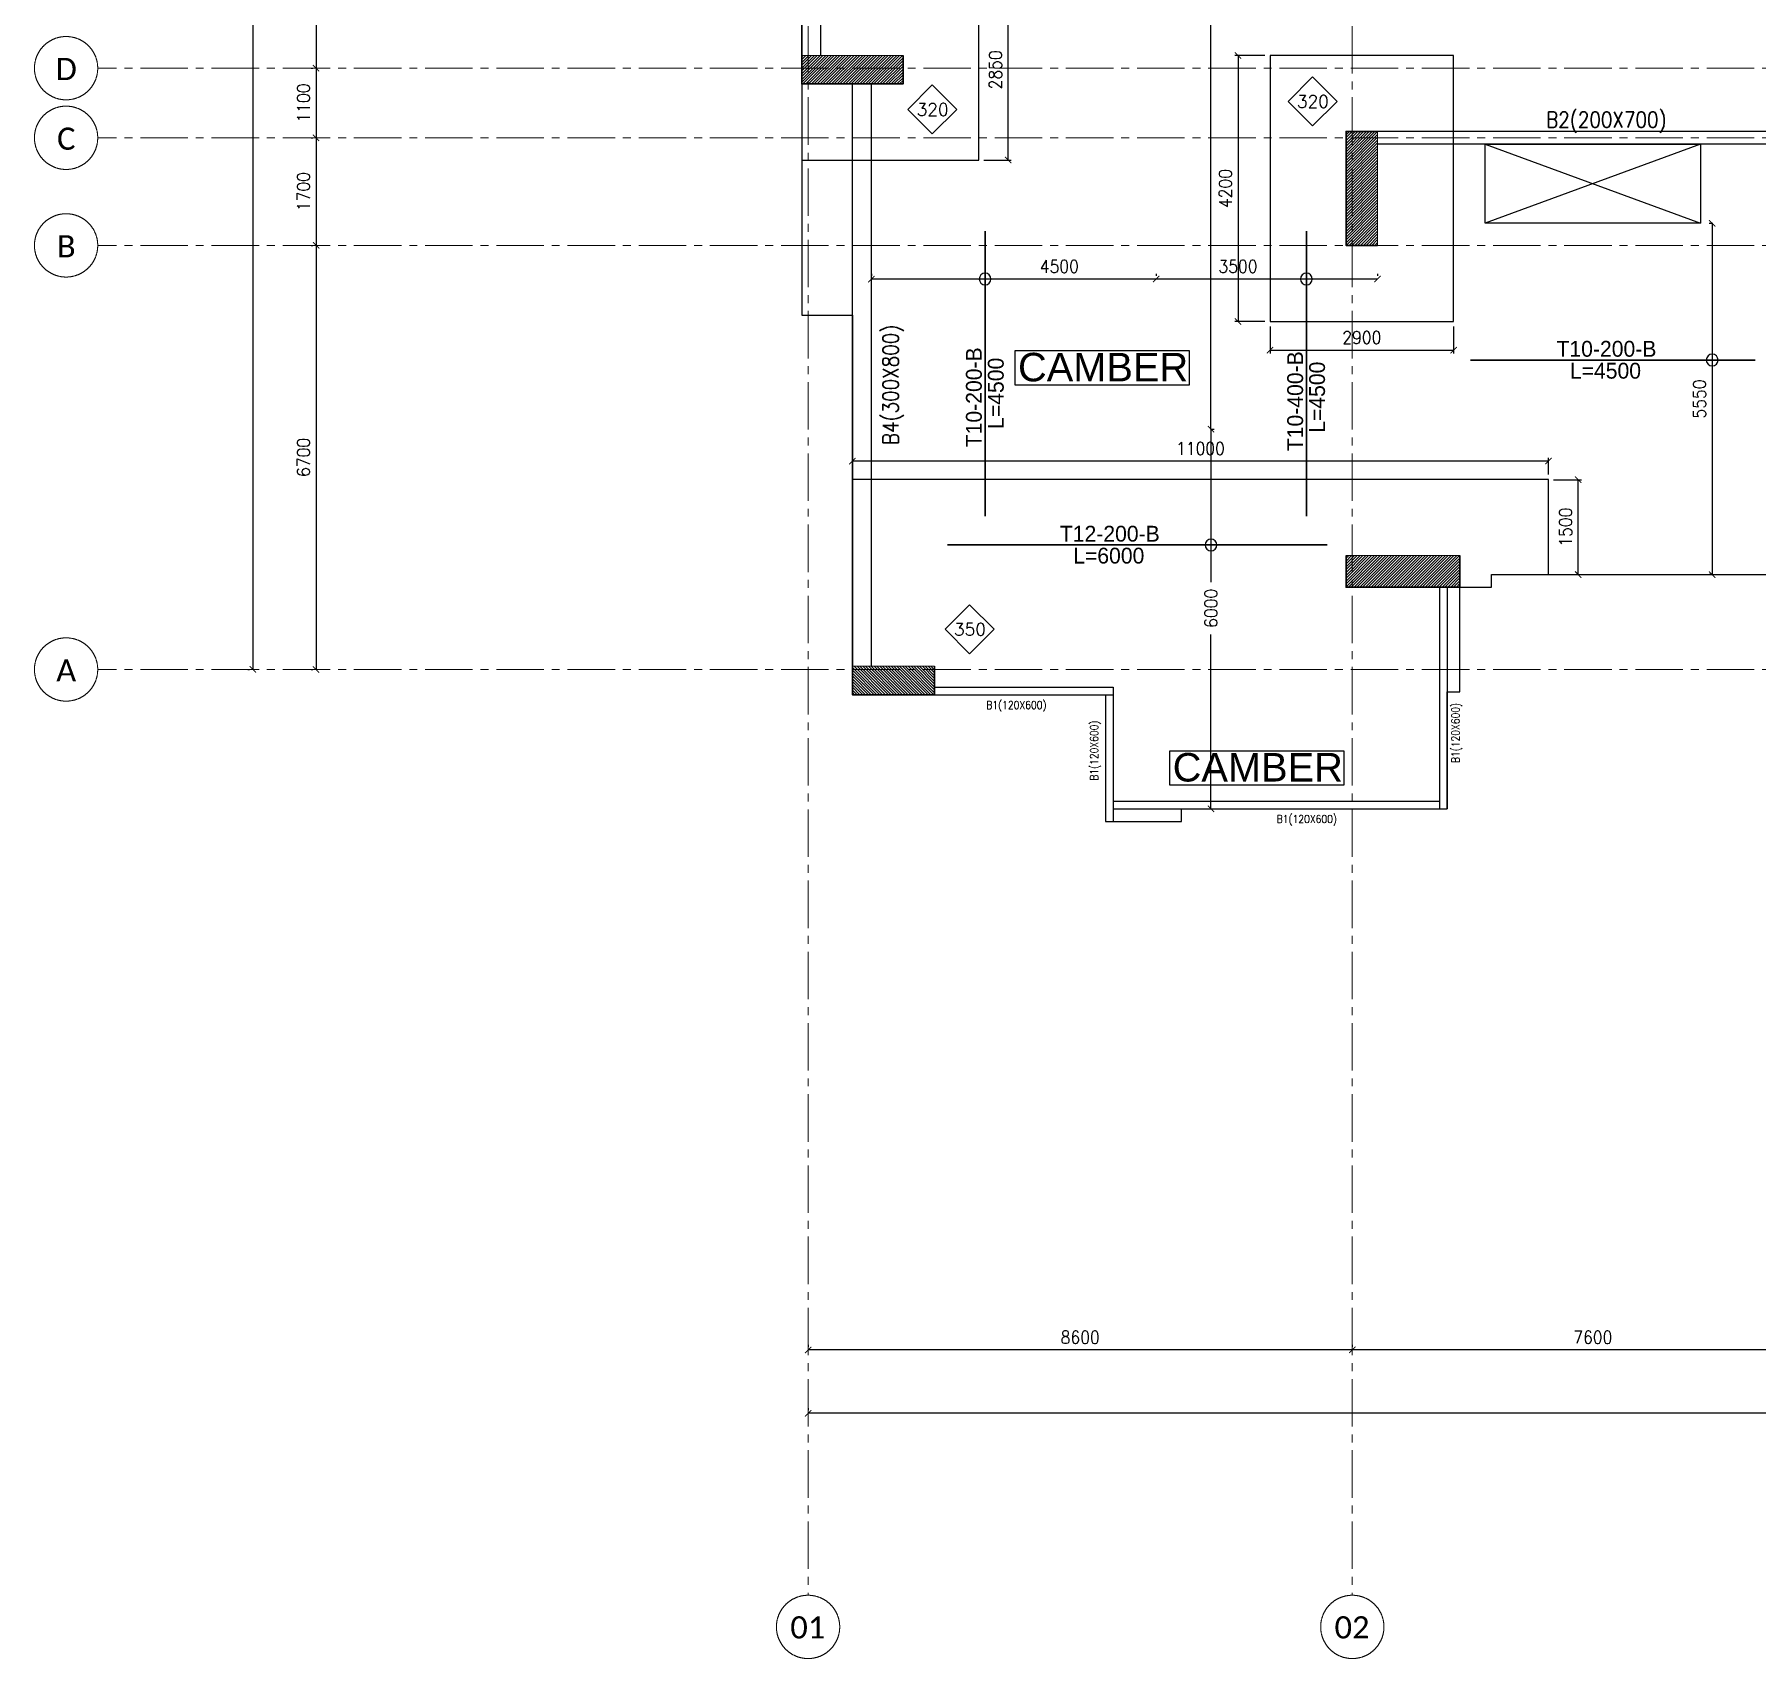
# Model space of a CAD drawing. Header units: millimetres. Extents: x -967280 to 3852, y 2833 to 1955156.
# Drawn here: x -653053 to -625841, y 871613 to 897271 of the extents above; entities that cross this region are included whole.
import ezdxf
from ezdxf.enums import TextEntityAlignment as Align

# ---------------------------------------------------------------- set-up
doc = ezdxf.new("R2010")
doc.units = ezdxf.units.MM
doc.header["$LTSCALE"] = 1000
doc.header["$PDMODE"] = 35
doc.header["$PDSIZE"] = 25
for name, pattern in [('$0$DASHED2', [0.375, 0.25, -0.125]), ('Columns_Structural070816$0$CENTER2', [1.125, 0.75, -0.125, 0.125, -0.125]), ('HRZN_Line-Ptrn-Sold', [9144001.0, 9144000.0, -1])]:
    doc.linetypes.add(name, pattern=pattern)
for name, color, linetype in [('_N-DIM 3', 7, 'Continuous'), ('B05-FIRST FLOOR PLAN$0$STR_ROOF RFT$0$S-SYMB', 30, 'Continuous'), ('S - col hach', 1, 'Continuous'), ('S - dot', 1, 'Continuous'), ('S -Beams', 2, 'Continuous'), ('S-TEXT', 2, 'Continuous'), ('SLAB', 210, 'Continuous'), ('st_cir_mesh', 2, 'Continuous')]:
    doc.layers.add(name, color=color, linetype=linetype)
for name, color, linetype, lineweight in [('A-AX-ATT-100', 7, 'HRZN_Line-Ptrn-Sold', 18), ('S - column', 6, 'Continuous', 60), ('ST-000-AXIS', 9, 'Columns_Structural070816$0$CENTER2', 9), ('ST-203-SLAB-TXT', 7, 'Continuous', 30), ('ST-RFT-BOT', 2, '$0$DASHED2', 30)]:
    doc.layers.add(name, color=color, linetype=linetype, lineweight=lineweight)
doc.styles.add('Arial', font='arial.ttf', dxfattribs={"height": 317.5})
doc.styles.add('B05-FIRST FLOOR PLAN$0$T25-100', font='STENCIL.shx', dxfattribs={"height": 250})
doc.styles.add('Calibri_2', font='calibri.ttf', dxfattribs={"height": 300})
doc.styles.add('ROMANC', font='romanc.shx')
doc.styles.add('ST-DIM', font='romans.shx', dxfattribs={"width": 0.85})
doc.styles.add('TUNELNO', font='romans.shx', dxfattribs={"width": 0.9})
doc.dimstyles.new('Copy(2) of DSEC', dxfattribs={"dimtxt": 200, "dimasz": 100, "dimexe": 50, "dimexo": 80, "dimgap": 100, "dimtad": 1, "dimdec": 0, "dimrnd": 5, "dimzin": 0, "dimdsep": 46, "dimtxsty": 'TUNELNO', "dimblk": 'ARCHTICK', "dimcen": 0.09, "dimclrd": 1, "dimclre": 1, "dimclrt": 3, "dimadec": 0, "dimazin": 0, "dimtfac": 0.78125, "dimtdec": 0, "dimtix": 1, "dimtmove": 2, "dimatfit": 3, "dimldrblk": 'ARCHTICK', "dimfxl": 1, "dimtolj": 1, "dimtzin": 0, "dimarcsym": 0})
pattern_1 = [(45, (-768827.84, -371697.415), (-22.4506403, 22.4506403), [])]

# ---------------------------------------------------------------- blocks, each defined once
blk = doc.blocks.new('_ArchTick')
at = {"color": 0, "linetype": 'ByBlock', "const_width": 0.15}
blk.add_lwpolyline([(-0.5, -0.5), (0.5, 0.5)], dxfattribs=at)
blk = doc.blocks.new('*D1366')
at = {"layer": '_N-DIM 3', "color": 1, "linetype": 'Continuous', "lineweight": -2, "ltscale": 30, "transparency": 16777216}
for p, q in [((-638049, 898137), (-637618, 898137)), ((-637668, 895287), (-637668, 898137)), ((-638049, 895287), (-637618, 895287))]:
    blk.add_line(p, q, dxfattribs=at)
at = {"layer": 'Defpoints', "color": 0, "linetype": 'Continuous', "ltscale": 30, "transparency": 16777216}
for p in [(-638129, 898137), (-637668, 898137), (-638129, 895287)]:
    blk.add_point(p, dxfattribs=at)
at = {"layer": '_N-DIM 3', "color": 1, "linetype": 'Continuous', "lineweight": -2, "ltscale": 30, "transparency": 16777216, "xscale": 100, "yscale": 100, "zscale": 100}
for p, rotation in [((-637668, 898137), 90), ((-637668, 895287), 270)]:
    blk.add_blockref('_ArchTick', p, dxfattribs=dict(at, rotation=rotation))
at = {"layer": '_N-DIM 3', "color": 3, "linetype": 'Continuous', "ltscale": 30, "transparency": 16777216, "insert": (-637868, 896712), "char_height": 200, "attachment_point": 5, "rotation": 90, "style": 'TUNELNO'}
blk.add_mtext('\\A1;2850', dxfattribs=at)
blk = doc.blocks.new('*D887')
at = {"layer": '_N-DIM 3', "color": 1, "linetype": 'Continuous', "lineweight": -2, "ltscale": 30, "transparency": 16777216}
for p, q in [((-629049, 890237), (-628608, 890237)), ((-628658, 888737), (-628658, 890237)), ((-629049, 888737), (-628608, 888737))]:
    blk.add_line(p, q, dxfattribs=at)
at = {"layer": 'Defpoints', "color": 0, "linetype": 'Continuous', "ltscale": 30, "transparency": 16777216}
for p in [(-629129, 890237), (-628658, 890237), (-629129, 888737)]:
    blk.add_point(p, dxfattribs=at)
at = {"layer": '_N-DIM 3', "color": 1, "linetype": 'Continuous', "lineweight": -2, "ltscale": 30, "transparency": 16777216, "xscale": 100, "yscale": 100, "zscale": 100}
for p, rotation in [((-628658, 890237), 90), ((-628658, 888737), 270)]:
    blk.add_blockref('_ArchTick', p, dxfattribs=dict(at, rotation=rotation))
at = {"layer": '_N-DIM 3', "color": 3, "linetype": 'Continuous', "ltscale": 30, "transparency": 16777216, "insert": (-628858, 889487), "char_height": 200, "attachment_point": 5, "rotation": 90, "style": 'TUNELNO'}
blk.add_mtext('\\A1;1500', dxfattribs=at)
blk = doc.blocks.new('*D1367')
at = {"layer": '_N-DIM 3', "color": 1, "linetype": 'Continuous', "lineweight": -2, "ltscale": 30, "transparency": 16777216}
for p, q in [((-633609, 896937), (-634085, 896937)), ((-634035, 896937), (-634035, 892737)), ((-633609, 892737), (-634085, 892737))]:
    blk.add_line(p, q, dxfattribs=at)
at = {"layer": 'Defpoints', "color": 0, "linetype": 'Continuous', "ltscale": 30, "transparency": 16777216}
for p in [(-633529, 896937), (-634035, 892737), (-633529, 892737)]:
    blk.add_point(p, dxfattribs=at)
at = {"layer": '_N-DIM 3', "color": 1, "linetype": 'Continuous', "lineweight": -2, "ltscale": 30, "transparency": 16777216, "xscale": 100, "yscale": 100, "zscale": 100}
for p, rotation in [((-634035, 896937), 90), ((-634035, 892737), 270)]:
    blk.add_blockref('_ArchTick', p, dxfattribs=dict(at, rotation=rotation))
at = {"layer": '_N-DIM 3', "color": 3, "linetype": 'Continuous', "ltscale": 30, "transparency": 16777216, "insert": (-634235, 894837), "char_height": 200, "attachment_point": 5, "rotation": 90, "style": 'TUNELNO'}
blk.add_mtext('\\A1;4200', dxfattribs=at)
blk = doc.blocks.new('*D1368')
at = {"layer": '_N-DIM 3', "color": 1, "linetype": 'Continuous', "lineweight": -2, "ltscale": 30, "transparency": 16777216}
for p, q in [((-633529, 892657), (-633529, 892233)), ((-630629, 892657), (-630629, 892233)), ((-633529, 892283), (-630629, 892283))]:
    blk.add_line(p, q, dxfattribs=at)
at = {"layer": 'Defpoints', "color": 0, "linetype": 'Continuous', "ltscale": 30, "transparency": 16777216}
for p in [(-633529, 892737), (-630629, 892737), (-630629, 892283)]:
    blk.add_point(p, dxfattribs=at)
at = {"layer": '_N-DIM 3', "color": 1, "linetype": 'Continuous', "lineweight": -2, "ltscale": 30, "transparency": 16777216, "xscale": 100, "yscale": 100, "zscale": 100, "rotation": 180}
blk.add_blockref('_ArchTick', (-633529, 892283), dxfattribs=at)
at = {"layer": '_N-DIM 3', "color": 1, "linetype": 'Continuous', "lineweight": -2, "ltscale": 30, "transparency": 16777216, "xscale": 100, "yscale": 100, "zscale": 100}
blk.add_blockref('_ArchTick', (-630629, 892283), dxfattribs=at)
at = {"layer": '_N-DIM 3', "color": 3, "linetype": 'Continuous', "ltscale": 30, "transparency": 16777216, "insert": (-632079, 892483), "char_height": 200, "attachment_point": 5, "style": 'TUNELNO'}
blk.add_mtext('\\A1;2900', dxfattribs=at)
blk = doc.blocks.new('*D897')
at = {"layer": '_N-DIM 3', "color": 1, "lineweight": -2, "ltscale": 30, "transparency": 16777216}
for p, q in [((-626531, 894287), (-626592, 894287)), ((-626542, 894287), (-626542, 888737)), ((-626531, 888737), (-626592, 888737))]:
    blk.add_line(p, q, dxfattribs=at)
at = {"layer": 'Defpoints', "color": 0, "ltscale": 30, "transparency": 16777216}
for p in [(-626451, 894287), (-626542, 888737), (-626451, 888737)]:
    blk.add_point(p, dxfattribs=at)
at = {"layer": '_N-DIM 3', "color": 1, "lineweight": -2, "ltscale": 30, "transparency": 16777216, "xscale": 100, "yscale": 100, "zscale": 100}
for p, rotation in [((-626542, 894287), 90), ((-626542, 888737), 270)]:
    blk.add_blockref('_ArchTick', p, dxfattribs=dict(at, rotation=rotation))
at = {"layer": '_N-DIM 3', "color": 3, "ltscale": 30, "transparency": 16777216, "insert": (-626742, 891512), "char_height": 200, "attachment_point": 5, "rotation": 90, "style": 'TUNELNO'}
blk.add_mtext('\\A1;5550', dxfattribs=at)
blk = doc.blocks.new('*D898')
at = {"layer": '_N-DIM 3', "color": 1, "lineweight": -2, "ltscale": 30, "transparency": 16777216}
for p, q in [((-634462, 910037), (-634462, 903551)), ((-634457, 910037), (-634412, 910037)), ((-634462, 891037), (-634462, 902571)), ((-634457, 891037), (-634412, 891037))]:
    blk.add_line(p, q, dxfattribs=at)
at = {"layer": 'Defpoints', "color": 0, "ltscale": 30, "transparency": 16777216}
for p in [(-634537, 910037), (-634537, 891037), (-634462, 891037)]:
    blk.add_point(p, dxfattribs=at)
at = {"layer": '_N-DIM 3', "color": 1, "lineweight": -2, "ltscale": 30, "transparency": 16777216, "xscale": 100, "yscale": 100, "zscale": 100}
for p, rotation in [((-634462, 910037), 90), ((-634462, 891037), 270)]:
    blk.add_blockref('_ArchTick', p, dxfattribs=dict(at, rotation=rotation))
at = {"layer": '_N-DIM 3', "color": 3, "ltscale": 30, "transparency": 16777216, "insert": (-634462, 903061), "char_height": 200, "attachment_point": 5, "rotation": 90, "style": 'TUNELNO'}
blk.add_mtext('\\A1;19000', dxfattribs=at)
blk = doc.blocks.new('*D907')
at = {"layer": '_N-DIM 3', "color": 1, "lineweight": -2, "ltscale": 30, "transparency": 16777216}
for p, q in [((-639829, 893487), (-639829, 893457)), ((-635329, 893407), (-639829, 893407)), ((-635329, 893487), (-635329, 893457))]:
    blk.add_line(p, q, dxfattribs=at)
at = {"layer": 'Defpoints', "color": 0, "ltscale": 30, "transparency": 16777216}
for p in [(-639829, 893407), (-639829, 893407), (-635329, 893407)]:
    blk.add_point(p, dxfattribs=at)
at = {"layer": '_N-DIM 3', "color": 1, "lineweight": -2, "ltscale": 30, "transparency": 16777216, "xscale": 100, "yscale": 100, "zscale": 100, "rotation": 180}
blk.add_blockref('_ArchTick', (-639829, 893407), dxfattribs=at)
at = {"layer": '_N-DIM 3', "color": 1, "lineweight": -2, "ltscale": 30, "transparency": 16777216, "xscale": 100, "yscale": 100, "zscale": 100}
blk.add_blockref('_ArchTick', (-635329, 893407), dxfattribs=at)
at = {"layer": '_N-DIM 3', "color": 3, "ltscale": 30, "transparency": 16777216, "insert": (-636858, 893607), "char_height": 200, "attachment_point": 5, "style": 'TUNELNO'}
blk.add_mtext('\\A1;4500', dxfattribs=at)
blk = doc.blocks.new('*D908')
at = {"layer": '_N-DIM 3', "color": 1, "lineweight": -2, "ltscale": 30, "transparency": 16777216}
for p, q in [((-635329, 893487), (-635329, 893457)), ((-631829, 893407), (-635329, 893407)), ((-631829, 893487), (-631829, 893457))]:
    blk.add_line(p, q, dxfattribs=at)
at = {"layer": 'Defpoints', "color": 0, "ltscale": 30, "transparency": 16777216}
for p in [(-635329, 893407), (-635329, 893407), (-631829, 893407)]:
    blk.add_point(p, dxfattribs=at)
at = {"layer": '_N-DIM 3', "color": 1, "lineweight": -2, "ltscale": 30, "transparency": 16777216, "xscale": 100, "yscale": 100, "zscale": 100, "rotation": 180}
blk.add_blockref('_ArchTick', (-635329, 893407), dxfattribs=at)
at = {"layer": '_N-DIM 3', "color": 1, "lineweight": -2, "ltscale": 30, "transparency": 16777216, "xscale": 100, "yscale": 100, "zscale": 100}
blk.add_blockref('_ArchTick', (-631829, 893407), dxfattribs=at)
at = {"layer": '_N-DIM 3', "color": 3, "ltscale": 30, "transparency": 16777216, "insert": (-634035, 893607), "char_height": 200, "attachment_point": 5, "style": 'TUNELNO'}
blk.add_mtext('\\A1;3500', dxfattribs=at)
blk = doc.blocks.new('*D910')
at = {"layer": '_N-DIM 3', "color": 1, "lineweight": -2, "ltscale": 30, "transparency": 16777216}
for p, q in [((-634462, 891037), (-634462, 888618)), ((-634457, 891037), (-634412, 891037)), ((-634462, 885037), (-634462, 887792)), ((-634457, 885037), (-634412, 885037))]:
    blk.add_line(p, q, dxfattribs=at)
at = {"layer": 'Defpoints', "color": 0, "ltscale": 30, "transparency": 16777216}
for p in [(-634537, 891037), (-634537, 885037), (-634462, 885037)]:
    blk.add_point(p, dxfattribs=at)
at = {"layer": '_N-DIM 3', "color": 1, "lineweight": -2, "ltscale": 30, "transparency": 16777216, "xscale": 100, "yscale": 100, "zscale": 100}
for p, rotation in [((-634462, 891037), 90), ((-634462, 885037), 270)]:
    blk.add_blockref('_ArchTick', p, dxfattribs=dict(at, rotation=rotation))
at = {"layer": '_N-DIM 3', "color": 3, "ltscale": 30, "transparency": 16777216, "insert": (-634462, 888205), "char_height": 200, "attachment_point": 5, "rotation": 90, "style": 'TUNELNO'}
blk.add_mtext('\\A1;6000', dxfattribs=at)
blk = doc.blocks.new('*D1356')
at = {"layer": '_N-DIM 3', "color": 1, "linetype": 'Continuous', "lineweight": -2, "ltscale": 30, "transparency": 16777216}
for p, q in [((-640129, 890317), (-640129, 890580)), ((-629129, 890530), (-640129, 890530)), ((-629129, 890317), (-629129, 890580))]:
    blk.add_line(p, q, dxfattribs=at)
at = {"layer": 'Defpoints', "color": 0, "linetype": 'Continuous', "ltscale": 30, "transparency": 16777216}
for p in [(-640129, 890530), (-640129, 890237), (-629129, 890237)]:
    blk.add_point(p, dxfattribs=at)
at = {"layer": '_N-DIM 3', "color": 1, "linetype": 'Continuous', "lineweight": -2, "ltscale": 30, "transparency": 16777216, "xscale": 100, "yscale": 100, "zscale": 100, "rotation": 180}
blk.add_blockref('_ArchTick', (-640129, 890530), dxfattribs=at)
at = {"layer": '_N-DIM 3', "color": 1, "linetype": 'Continuous', "lineweight": -2, "ltscale": 30, "transparency": 16777216, "xscale": 100, "yscale": 100, "zscale": 100}
blk.add_blockref('_ArchTick', (-629129, 890530), dxfattribs=at)
at = {"layer": '_N-DIM 3', "color": 3, "linetype": 'Continuous', "ltscale": 30, "transparency": 16777216, "insert": (-634629, 890730), "char_height": 200, "attachment_point": 5, "style": 'TUNELNO'}
blk.add_mtext('\\A1;11000', dxfattribs=at)
blk = doc.blocks.new('str col f1')
at = {"layer": 'S - col hach'}
h = blk.add_hatch(dxfattribs=at)
h.set_pattern_fill('ANSI31', color=2, scale=10)
h.set_pattern_definition(pattern_1)
h.paths.add_polyline_path([(-543679, 845355), (-545279, 845355), (-545279, 844905), (-543679, 844905)])
h = blk.add_hatch(dxfattribs=at)
h.set_pattern_fill('ANSI31', color=2, scale=10)
h.set_pattern_definition(pattern_1)
h.paths.add_polyline_path([(-536179, 842355), (-536179, 844155), (-536679, 844155), (-536679, 842355)])
h = blk.add_hatch(dxfattribs=at)
h.set_pattern_fill('ANSI31', color=2, scale=10)
h.set_pattern_definition(pattern_1)
h.paths.add_polyline_path([(-534879, 836955), (-534879, 837455), (-536679, 837455), (-536679, 836955)])
h = blk.add_hatch(dxfattribs=at)
h.set_pattern_fill('ANSI31', color=2, scale=10, angle=-90)
h.set_pattern_definition([(315, (-1751431.147, 1060003.342), (22.4506403, 22.4506403), [])])
h.paths.add_polyline_path([(-544479, 835255), (-543179, 835255), (-543179, 835705), (-544479, 835705)])
at = {"layer": 'S - column', "lineweight": 15}
for points in [[(-543679, 844905), (-545279, 844905), (-545279, 845355), (-543679, 845355)], [(-536179, 844155), (-536179, 842355), (-536679, 842355), (-536679, 844155)], [(-534879, 836955), (-536679, 836955), (-536679, 837455), (-534879, 837455)], [(-544479, 835255), (-544479, 835705), (-543179, 835705), (-543179, 835255)]]:
    blk.add_lwpolyline(points, close=True, dxfattribs=at)
at = {"layer": 'ST-RFT-BOT', "color": 7, "linetype": 'Continuous', "ltscale": 30}
for points in [[(-543679, 845355), (-543679, 844905), (-545279, 844905), (-545279, 845355)], [(-536179, 844155), (-536679, 844155), (-536679, 842355), (-536179, 842355)], [(-536679, 837455), (-536679, 836955), (-534879, 836955), (-534879, 837455)], [(-544479, 835705), (-544479, 835255), (-543179, 835255), (-543179, 835705)]]:
    blk.add_lwpolyline(points, dxfattribs=at)
blk = doc.blocks.new('Grid - HRZN_G-Datm-Grid-Head-1554275-FIRST FLOOR FFL_1_')
at = {"layer": 'A-AX-ATT-100'}
blk.add_circle((0, 0), 5, dxfattribs=at)
blk = doc.blocks.new('*D1508')
at = {"layer": '_N-DIM 3', "color": 1, "linetype": 'Continuous', "lineweight": -2, "ltscale": 30, "transparency": 16777216}
for p, q in [((509045, 727540), (509075, 727540)), ((509125, 727540), (509125, 719940)), ((509045, 719940), (509075, 719940))]:
    blk.add_line(p, q, dxfattribs=at)
at = {"layer": 'Defpoints', "color": 0, "linetype": 'Continuous', "ltscale": 30, "transparency": 16777216}
for p in [(509125, 727540), (509125, 719940), (509125, 719940)]:
    blk.add_point(p, dxfattribs=at)
at = {"layer": '_N-DIM 3', "color": 1, "linetype": 'Continuous', "lineweight": -2, "ltscale": 30, "transparency": 16777216, "xscale": 100, "yscale": 100, "zscale": 100}
for p, rotation in [((509125, 727540), 90), ((509125, 719940), 270)]:
    blk.add_blockref('_ArchTick', p, dxfattribs=dict(at, rotation=rotation))
at = {"layer": '_N-DIM 3', "color": 3, "linetype": 'Continuous', "ltscale": 30, "transparency": 16777216, "insert": (508925, 723740), "char_height": 200, "attachment_point": 5, "rotation": 90, "style": 'TUNELNO'}
blk.add_mtext('\\A1;7600', dxfattribs=at)
blk = doc.blocks.new('*D1509')
at = {"layer": '_N-DIM 3', "color": 1, "linetype": 'Continuous', "lineweight": -2, "ltscale": 30, "transparency": 16777216}
for p, q in [((509045, 719940), (509075, 719940)), ((509125, 719940), (509125, 718840)), ((509045, 718840), (509075, 718840))]:
    blk.add_line(p, q, dxfattribs=at)
at = {"layer": 'Defpoints', "color": 0, "linetype": 'Continuous', "ltscale": 30, "transparency": 16777216}
for p in [(509125, 719940), (509125, 718840), (509125, 718840)]:
    blk.add_point(p, dxfattribs=at)
at = {"layer": '_N-DIM 3', "color": 1, "linetype": 'Continuous', "lineweight": -2, "ltscale": 30, "transparency": 16777216, "xscale": 100, "yscale": 100, "zscale": 100}
for p, rotation in [((509125, 719940), 90), ((509125, 718840), 270)]:
    blk.add_blockref('_ArchTick', p, dxfattribs=dict(at, rotation=rotation))
at = {"layer": '_N-DIM 3', "color": 3, "linetype": 'Continuous', "ltscale": 30, "transparency": 16777216, "insert": (508925, 719390), "char_height": 200, "attachment_point": 5, "rotation": 90, "style": 'TUNELNO'}
blk.add_mtext('\\A1;1100', dxfattribs=at)
blk = doc.blocks.new('*D1510')
at = {"layer": '_N-DIM 3', "color": 1, "linetype": 'Continuous', "lineweight": -2, "ltscale": 30, "transparency": 16777216}
for p, q in [((509045, 718840), (509075, 718840)), ((509125, 718840), (509125, 717140)), ((509045, 717140), (509075, 717140))]:
    blk.add_line(p, q, dxfattribs=at)
at = {"layer": 'Defpoints', "color": 0, "linetype": 'Continuous', "ltscale": 30, "transparency": 16777216}
for p in [(509125, 718840), (509125, 717140), (509125, 717140)]:
    blk.add_point(p, dxfattribs=at)
at = {"layer": '_N-DIM 3', "color": 1, "linetype": 'Continuous', "lineweight": -2, "ltscale": 30, "transparency": 16777216, "xscale": 100, "yscale": 100, "zscale": 100}
for p, rotation in [((509125, 718840), 90), ((509125, 717140), 270)]:
    blk.add_blockref('_ArchTick', p, dxfattribs=dict(at, rotation=rotation))
at = {"layer": '_N-DIM 3', "color": 3, "linetype": 'Continuous', "ltscale": 30, "transparency": 16777216, "insert": (508925, 717990), "char_height": 200, "attachment_point": 5, "rotation": 90, "style": 'TUNELNO'}
blk.add_mtext('\\A1;1700', dxfattribs=at)
blk = doc.blocks.new('*D1511')
at = {"layer": '_N-DIM 3', "color": 1, "linetype": 'Continuous', "lineweight": -2, "ltscale": 30, "transparency": 16777216}
for p, q in [((509045, 717140), (509075, 717140)), ((509125, 717140), (509125, 710440)), ((509045, 710440), (509075, 710440))]:
    blk.add_line(p, q, dxfattribs=at)
at = {"layer": 'Defpoints', "color": 0, "linetype": 'Continuous', "ltscale": 30, "transparency": 16777216}
for p in [(509125, 717140), (509125, 710440), (509125, 710440)]:
    blk.add_point(p, dxfattribs=at)
at = {"layer": '_N-DIM 3', "color": 1, "linetype": 'Continuous', "lineweight": -2, "ltscale": 30, "transparency": 16777216, "xscale": 100, "yscale": 100, "zscale": 100}
for p, rotation in [((509125, 717140), 90), ((509125, 710440), 270)]:
    blk.add_blockref('_ArchTick', p, dxfattribs=dict(at, rotation=rotation))
at = {"layer": '_N-DIM 3', "color": 3, "linetype": 'Continuous', "ltscale": 30, "transparency": 16777216, "insert": (508925, 713790), "char_height": 200, "attachment_point": 5, "rotation": 90, "style": 'TUNELNO'}
blk.add_mtext('\\A1;6700', dxfattribs=at)
blk = doc.blocks.new('*D1512')
at = {"layer": '_N-DIM 3', "color": 1, "linetype": 'Continuous', "lineweight": -2, "ltscale": 30, "transparency": 16777216}
for p, q in [((508045, 737040), (508075, 737040)), ((508125, 737040), (508125, 710440)), ((508045, 710440), (508075, 710440))]:
    blk.add_line(p, q, dxfattribs=at)
at = {"layer": 'Defpoints', "color": 0, "linetype": 'Continuous', "ltscale": 30, "transparency": 16777216}
for p in [(508125, 737040), (508125, 710440), (508125, 710440)]:
    blk.add_point(p, dxfattribs=at)
at = {"layer": '_N-DIM 3', "color": 1, "linetype": 'Continuous', "lineweight": -2, "ltscale": 30, "transparency": 16777216, "xscale": 100, "yscale": 100, "zscale": 100}
for p, rotation in [((508125, 737040), 90), ((508125, 710440), 270)]:
    blk.add_blockref('_ArchTick', p, dxfattribs=dict(at, rotation=rotation))
at = {"layer": '_N-DIM 3', "color": 3, "linetype": 'Continuous', "ltscale": 30, "transparency": 16777216, "insert": (507925, 723740), "char_height": 200, "attachment_point": 5, "rotation": 90, "style": 'TUNELNO'}
blk.add_mtext('\\A1;26600', dxfattribs=at)
blk = doc.blocks.new('*D1518')
at = {"layer": '_N-DIM 3', "color": 1, "linetype": 'Continuous', "lineweight": -2, "ltscale": 30, "transparency": 16777216}
for p, q in [((525499, 699769), (525499, 699739)), ((533099, 699689), (525499, 699689)), ((533099, 699769), (533099, 699739))]:
    blk.add_line(p, q, dxfattribs=at)
at = {"layer": 'Defpoints', "color": 0, "linetype": 'Continuous', "ltscale": 30, "transparency": 16777216}
for p in [(525499, 699689), (525499, 699689), (533099, 699689)]:
    blk.add_point(p, dxfattribs=at)
at = {"layer": '_N-DIM 3', "color": 1, "linetype": 'Continuous', "lineweight": -2, "ltscale": 30, "transparency": 16777216, "xscale": 100, "yscale": 100, "zscale": 100, "rotation": 180}
blk.add_blockref('_ArchTick', (525499, 699689), dxfattribs=at)
at = {"layer": '_N-DIM 3', "color": 1, "linetype": 'Continuous', "lineweight": -2, "ltscale": 30, "transparency": 16777216, "xscale": 100, "yscale": 100, "zscale": 100}
blk.add_blockref('_ArchTick', (533099, 699689), dxfattribs=at)
at = {"layer": '_N-DIM 3', "color": 3, "linetype": 'Continuous', "ltscale": 30, "transparency": 16777216, "insert": (529299, 699889), "char_height": 200, "attachment_point": 5, "style": 'TUNELNO'}
blk.add_mtext('\\A1;7600', dxfattribs=at)
blk = doc.blocks.new('*D1519')
at = {"layer": '_N-DIM 3', "color": 1, "linetype": 'Continuous', "lineweight": -2, "ltscale": 30, "transparency": 16777216}
for p, q in [((516899, 699769), (516899, 699739)), ((525499, 699689), (516899, 699689)), ((525499, 699769), (525499, 699739))]:
    blk.add_line(p, q, dxfattribs=at)
at = {"layer": 'Defpoints', "color": 0, "linetype": 'Continuous', "ltscale": 30, "transparency": 16777216}
for p in [(516899, 699689), (516899, 699689), (525499, 699689)]:
    blk.add_point(p, dxfattribs=at)
at = {"layer": '_N-DIM 3', "color": 1, "linetype": 'Continuous', "lineweight": -2, "ltscale": 30, "transparency": 16777216, "xscale": 100, "yscale": 100, "zscale": 100, "rotation": 180}
blk.add_blockref('_ArchTick', (516899, 699689), dxfattribs=at)
at = {"layer": '_N-DIM 3', "color": 1, "linetype": 'Continuous', "lineweight": -2, "ltscale": 30, "transparency": 16777216, "xscale": 100, "yscale": 100, "zscale": 100}
blk.add_blockref('_ArchTick', (525499, 699689), dxfattribs=at)
at = {"layer": '_N-DIM 3', "color": 3, "linetype": 'Continuous', "ltscale": 30, "transparency": 16777216, "insert": (521199, 699889), "char_height": 200, "attachment_point": 5, "style": 'TUNELNO'}
blk.add_mtext('\\A1;8600', dxfattribs=at)
blk = doc.blocks.new('*D1520')
at = {"layer": '_N-DIM 3', "color": 1, "linetype": 'Continuous', "lineweight": -2, "ltscale": 30, "transparency": 16777216}
for p, q in [((516899, 698769), (516899, 698739)), ((563099, 698689), (516899, 698689)), ((563099, 698769), (563099, 698739))]:
    blk.add_line(p, q, dxfattribs=at)
at = {"layer": 'Defpoints', "color": 0, "linetype": 'Continuous', "ltscale": 30, "transparency": 16777216}
for p in [(516899, 698689), (516899, 698689), (563099, 698689)]:
    blk.add_point(p, dxfattribs=at)
at = {"layer": '_N-DIM 3', "color": 1, "linetype": 'Continuous', "lineweight": -2, "ltscale": 30, "transparency": 16777216, "xscale": 100, "yscale": 100, "zscale": 100, "rotation": 180}
blk.add_blockref('_ArchTick', (516899, 698689), dxfattribs=at)
at = {"layer": '_N-DIM 3', "color": 1, "linetype": 'Continuous', "lineweight": -2, "ltscale": 30, "transparency": 16777216, "xscale": 100, "yscale": 100, "zscale": 100}
blk.add_blockref('_ArchTick', (563099, 698689), dxfattribs=at)
at = {"layer": '_N-DIM 3', "color": 3, "linetype": 'Continuous', "ltscale": 30, "transparency": 16777216, "insert": (539999, 698889), "char_height": 200, "attachment_point": 5, "style": 'TUNELNO'}
blk.add_mtext('\\A1;46200', dxfattribs=at)
blk = doc.blocks.new('AXES-00')
at = {"layer": 'ST-000-AXIS'}
for p, q in [((516898.9, 750979.6), (516898.9, 695813.8)), ((525498.9, 750979.6), (525498.9, 695813.8)), ((575723.2, 719939.7), (505674.3, 719939.7)), ((575723.2, 718839.7), (505674.3, 718839.7)), ((575723.2, 717139.7), (505674.3, 717139.7)), ((575723.2, 710439.7), (505674.3, 710439.7))]:
    blk.add_line(p, q, dxfattribs=at)
at = {"layer": 'A-AX-ATT-100'}
for p, xscale, yscale, zscale, rotation in [((505174.3, 719939.7), 100.0000000000001, 100.0000000000001, 100.0000000000001, 90), ((505174.3, 718839.7), 100.0000000000001, 100.0000000000001, 100.0000000000001, 90), ((505174.3, 717139.7), 100.0000000000001, 100.0000000000001, 100.0000000000001, 90), ((505174.3, 710439.7), 100.0000000000001, 100.0000000000001, 100.0000000000001, 90), ((525498.9, 695313.8), 99.99999999999993, 99.99999999999993, 99.99999999999993, 180)]:
    blk.add_blockref('Grid - HRZN_G-Datm-Grid-Head-1554275-FIRST FLOOR FFL_1_', p, dxfattribs=dict(at, xscale=xscale, yscale=yscale, zscale=zscale, rotation=rotation))
at = {"layer": 'st_cir_mesh', "xscale": 99.99999999999993, "yscale": 99.99999999999993, "zscale": 99.99999999999993, "rotation": 180}
blk.add_blockref('Grid - HRZN_G-Datm-Grid-Head-1554275-FIRST FLOOR FFL_1_', (516898.9, 695313.8), dxfattribs=at)
at = {"layer": 'A-AX-ATT-100', "linetype": 'Continuous', "lineweight": 13, "char_height": 350, "attachment_point": 1, "style": 'Calibri_2'}
for s, insert, width in [('D', (505008.7, 720101), 408.861), ('C', (505031.7, 719001), 352.742), ('B', (505028.2, 717301), 360.759), ('A', (505018.7, 710601), 384.81), ('01', (516618, 695481.8), 673.417), ('02', (525218, 695481.8), 673.417)]:
    blk.add_mtext(s, dxfattribs=dict(at, insert=insert, width=width))
at = {"layer": '_N-DIM 3', "color": 3, "linetype": 'Continuous', "ltscale": 30}
for base, p1, p2, picture, middle in [((508125, 710439.7), (508125, 737039.7), (508125, 710439.7), '*D1512', (507925, 723739.7)), ((509125, 719939.7), (509125, 727539.7), (509125, 719939.7), '*D1508', (508925, 723739.7)), ((509125, 718839.7), (509125, 719939.7), (509125, 718839.7), '*D1509', (508925, 719389.7)), ((509125, 717139.7), (509125, 718839.7), (509125, 717139.7), '*D1510', (508925, 717989.7)), ((509125, 710439.7), (509125, 717139.7), (509125, 710439.7), '*D1511', (508925, 713789.7))]:
    dim = blk.add_linear_dim(base=base, p1=p1, p2=p2, angle=90, dimstyle='Copy(2) of DSEC', dxfattribs=at)
    dim.commit()
    dim.dimension.update_dxf_attribs({"geometry": picture, "text_midpoint": middle})
for base, p1, p2, picture, middle in [((516898.9, 699688.7), (525498.9, 699688.7), (516898.9, 699688.7), '*D1519', (521198.9, 699888.7)), ((525498.9, 699688.7), (533098.9, 699688.7), (525498.9, 699688.7), '*D1518', (529298.9, 699888.7)), ((516898.9, 698688.7), (563098.9, 698688.7), (516898.9, 698688.7), '*D1520', (539998.9, 698888.7))]:
    dim = blk.add_linear_dim(base=base, p1=p1, p2=p2, dimstyle='Copy(2) of DSEC', dxfattribs=at)
    dim.commit()
    dim.dimension.update_dxf_attribs({"geometry": picture, "text_midpoint": middle})

msp = doc.modelspace()

# ---------------------------------------------------------------- linework, layer by layer
at = {"layer": 'B05-FIRST FLOOR PLAN$0$STR_ROOF RFT$0$S-SYMB', "extrusion": (0, 0, -1)}
for centre in [(638031.3, 893407.4), (638031.3, 893407.4), (632954.4, 893407.4), (626542.1, 892126.9), (634462.1, 889205.8)]:
    msp.add_circle(centre, 92.8, dxfattribs=at)
at = {"layer": 'S - dot'}
for p, q in [((-626728.7, 895537.4), (-630128.7, 894287.4)), ((-630128.7, 895537.4), (-626728.7, 894287.4))]:
    msp.add_line(p, q, dxfattribs=at)
at = {"layer": 'S -Beams'}
for p, q in [((-640928.7, 896937.4), (-640928.7, 904137.4)), ((-640628.7, 896937.4), (-640628.7, 904137.4)), ((-640128.7, 887287.4), (-640128.7, 896487.4)), ((-639828.7, 887287.4), (-639828.7, 896487.4)), ((-624728.6, 895737.4), (-631828.7, 895737.4)), ((-624728.6, 895537.4), (-631828.7, 895537.4)), ((-630848.7, 888538.4), (-630848.7, 885038.4)), ((-630728.7, 888538.4), (-630728.7, 885038.4)), ((-638828.7, 886958.4), (-636008.7, 886958.4)), ((-636008.7, 886958.4), (-636008.7, 884838.4)), ((-638828.7, 886838.4), (-636008.7, 886838.4)), ((-636128.7, 886838.4), (-636128.7, 884838.4)), ((-636008.7, 885158.4), (-630848.7, 885158.4)), ((-636008.7, 885038.4), (-630730.3, 885038.4))]:
    msp.add_line(p, q, dxfattribs=at)
msp.add_lwpolyline([(-640928.8, 908237.4), (-640928.8, 892837.4), (-640128.8, 892837.4), (-640128.8, 886837.4), (-636128.7, 886837.4), (-636128.7, 884837.4), (-634928.7, 884837.4), (-634928.7, 885037.4), (-630728.8, 885037.4), (-630728.7, 886887.4), (-630528.7, 886887.4), (-630528.7, 888537.4), (-630028.7, 888537.4), (-630028.7, 888737.4), (-624728.7, 888737.4)], dxfattribs=at)
at = {"layer": 'S -Beams', "color": 1}
msp.add_lwpolyline([(-630128.7, 895537.4), (-626728.7, 895537.4), (-626728.7, 894287.4), (-630128.7, 894287.4)], close=True, dxfattribs=at)
at = {"layer": 'S-TEXT', "color": 7, "true_color": 0xffffff}
for points in [[(-638866.1, 895700), (-638478.9, 896087.1), (-638866.1, 896474.3), (-639253.3, 896087.1)], [(-632857.5, 895827), (-632470.3, 896214.2), (-632857.5, 896601.3), (-633244.6, 896214.2)], [(-638276.4, 887487.5), (-637889.3, 887874.6), (-638276.4, 888261.8), (-638663.6, 887874.6)]]:
    msp.add_lwpolyline(points, close=True, dxfattribs=at)
at = {"layer": 'S-TEXT', "color": 3}
for points in [[(-637554.7, 892276.9), (-634806.9, 892276.9), (-634806.9, 891732.9), (-637554.7, 891732.9)], [(-635110.5, 885954.9), (-632362.6, 885954.9), (-632362.6, 885410.8), (-635110.5, 885410.8)]]:
    msp.add_lwpolyline(points, close=True, dxfattribs=at)
at = {"layer": 'SLAB', "color": 2, "linetype": 'Continuous', "ltscale": 30}
for points in [[(-638128.7, 898137.4), (-640928.8, 898137.4), (-640928.8, 895287.4), (-638128.7, 895287.4)], [(-633528.7, 896937.5), (-633528.7, 892737.3), (-630628.7, 892737.3), (-630628.7, 896937.5)], [(-640128.7, 886837.4), (-636128.7, 886837.4), (-636128.7, 884837.4), (-634928.8, 884837.4), (-634928.8, 885037.4), (-630728.8, 885037.4), (-630728.8, 886887.4), (-630528.7, 886887.4), (-630528.7, 888537.4), (-630028.7, 888537.4), (-630028.7, 888737.4), (-629128.6, 888737.4), (-629128.6, 890237.4), (-640128.7, 890237.4)]]:
    msp.add_lwpolyline(points, close=True, dxfattribs=at)
at = {"layer": 'ST-RFT-BOT', "ltscale": 30}
for p, q in [((-638031.3, 894162.4), (-638031.3, 889662.4)), ((-632954.4, 894162.4), (-632954.4, 889662.4)), ((-625862, 892126.9), (-630362, 892126.9)), ((-632624.6, 889205.8), (-638624.6, 889205.8))]:
    msp.add_line(p, q, dxfattribs=at)

# ---------------------------------------------------------------- block references
at = {"layer": 'S -Beams'}
msp.add_blockref('AXES-00', (-1157727.6, 176798.7), dxfattribs=at)
at = {"layer": 'ST-RFT-BOT', "color": 3, "linetype": 'Continuous'}
msp.add_blockref('str col f1', (-95649.6, 51583.8), dxfattribs=at)

# ---------------------------------------------------------------- texts
at = {"layer": 'S-TEXT', "color": 3, "char_height": 196, "attachment_point": 1, "style": 'ROMANC'}
for s, insert in [('320', (-639112.6, 896183.2)), ('320', (-633103.9, 896310.2)), ('350', (-638522.9, 887970.7))]:
    msp.add_mtext_dynamic_manual_height_columns(s, width=592857.868, gutter_width=980, heights=[0], dxfattribs=dict(at, insert=insert))
at = {"layer": 'S-TEXT', "color": 3, "char_height": 450.01, "attachment_point": 5, "style": 'Arial'}
for insert in [(-636166.8, 892012.5), (-633722.6, 885690.5)]:
    msp.add_mtext('\\A1;CAMBER', dxfattribs=dict(at, insert=insert))
at = {"layer": 'ST-203-SLAB-TXT', "style": 'ST-DIM', "width": 0.85}
msp.add_text('B2(200X700)', height=250, dxfattribs=at).set_placement((-628214.1, 895925.4), align=Align.MIDDLE_CENTER)
msp.add_text('B4(300X800)', height=250, rotation=90, dxfattribs=at).set_placement((-639525, 891734.7), align=Align.MIDDLE_CENTER)
at = {"layer": 'ST-203-SLAB-TXT', "style": 'B05-FIRST FLOOR PLAN$0$T25-100'}
for s, p in [('T10-200-B', (-638084.1, 890748.8)), ('L=4500', (-637737.7, 891039.2)), ('T10-400-B', (-633007.2, 890686.8)), ('L=4500', (-632660.8, 890977.3))]:
    msp.add_text(s, height=250, rotation=90, dxfattribs=at).set_placement(p)
for s, p in [('T10-200-B', (-629003, 892179.7)), ('L=4500', (-628791.6, 891833.4)), ('T12-200-B', (-636851, 889258.6)), ('L=6000', (-636639.6, 888912.2))]:
    msp.add_text(s, height=250, dxfattribs=at).set_placement(p)
at = {"layer": 'ST-203-SLAB-TXT', "color": 1, "style": 'ST-DIM', "width": 0.85}
for p in [(-637536.6, 886676.6), (-632947.4, 884876.6)]:
    msp.add_text('B1(120X600)', height=125, dxfattribs=at).set_placement(p, align=Align.MIDDLE_CENTER)
for p in [(-630597.8, 886234.7), (-636308.4, 885956.3)]:
    msp.add_text('B1(120X600)', height=125, rotation=90, dxfattribs=at).set_placement(p, align=Align.MIDDLE_CENTER)

# ---------------------------------------------------------------- dimensions: what is measured, and where the dimension line sits
at = {"layer": '_N-DIM 3', "ltscale": 30}
for base, p1, p2, picture, middle in [((-634462.1, 891037.4), (-634537.2, 910037.4), (-634537.2, 891037.4), '*D898', (-634462.1, 903061.1)), ((-634462.1, 885037.4), (-634537.2, 891037.4), (-634537.2, 885037.4), '*D910', (-634462.1, 888204.8))]:
    dim = msp.add_linear_dim(base=base, p1=p1, p2=p2, angle=90, dimstyle='Copy(2) of DSEC', dxfattribs=at)
    dim.commit()
    dim.dimension.update_dxf_attribs({"geometry": picture, "text_midpoint": middle, "dimtype": 160})
at = {"layer": '_N-DIM 3', "color": 3, "linetype": 'Continuous', "ltscale": 30}
for base, p1, p2, picture, middle in [((-637667.6, 898137.4), (-638128.7, 895287.4), (-638128.7, 898137.4), '*D1366', (-637867.6, 896712.4)), ((-634034.8, 892737.3), (-633528.7, 896937.5), (-633528.7, 892737.3), '*D1367', (-634234.8, 894837.4)), ((-628658.2, 890237.4), (-629128.6, 888737.4), (-629128.6, 890237.4), '*D887', (-628858.2, 889487.4))]:
    dim = msp.add_linear_dim(base=base, p1=p1, p2=p2, angle=90, dimstyle='Copy(2) of DSEC', dxfattribs=at)
    dim.commit()
    dim.dimension.update_dxf_attribs({"geometry": picture, "text_midpoint": middle})
at = {"layer": '_N-DIM 3', "ltscale": 30}
dim = msp.add_linear_dim(base=(-626542.1, 888737.4), p1=(-626450.8, 894287.4), p2=(-626450.8, 888737.4), angle=90, dimstyle='Copy(2) of DSEC', dxfattribs=at)
dim.commit()
dim.dimension.update_dxf_attribs({"geometry": '*D897', "text_midpoint": (-626742.1, 891512.4)})
for base, p1, p2, picture, middle in [((-639828.7, 893407.3), (-635328.7, 893407.3), (-639828.7, 893407.3), '*D907', (-636858.3, 893607.3)), ((-635328.7, 893407.3), (-631828.7, 893407.3), (-635328.7, 893407.3), '*D908', (-634034.8, 893607.3))]:
    dim = msp.add_linear_dim(base=base, p1=p1, p2=p2, dimstyle='Copy(2) of DSEC', dxfattribs=at)
    dim.commit()
    dim.dimension.update_dxf_attribs({"geometry": picture, "text_midpoint": middle, "dimtype": 160})
at = {"layer": '_N-DIM 3', "color": 3, "linetype": 'Continuous', "ltscale": 30}
for base, p1, p2, picture, middle in [((-630628.7, 892282.7), (-633528.7, 892737.3), (-630628.7, 892737.3), '*D1368', (-632078.7, 892482.7)), ((-640128.7, 890529.8), (-629128.6, 890237.4), (-640128.7, 890237.4), '*D1356', (-634628.7, 890729.8))]:
    dim = msp.add_linear_dim(base=base, p1=p1, p2=p2, dimstyle='Copy(2) of DSEC', dxfattribs=at)
    dim.commit()
    dim.dimension.update_dxf_attribs({"geometry": picture, "text_midpoint": middle})

doc.saveas('drawing.dxf')
